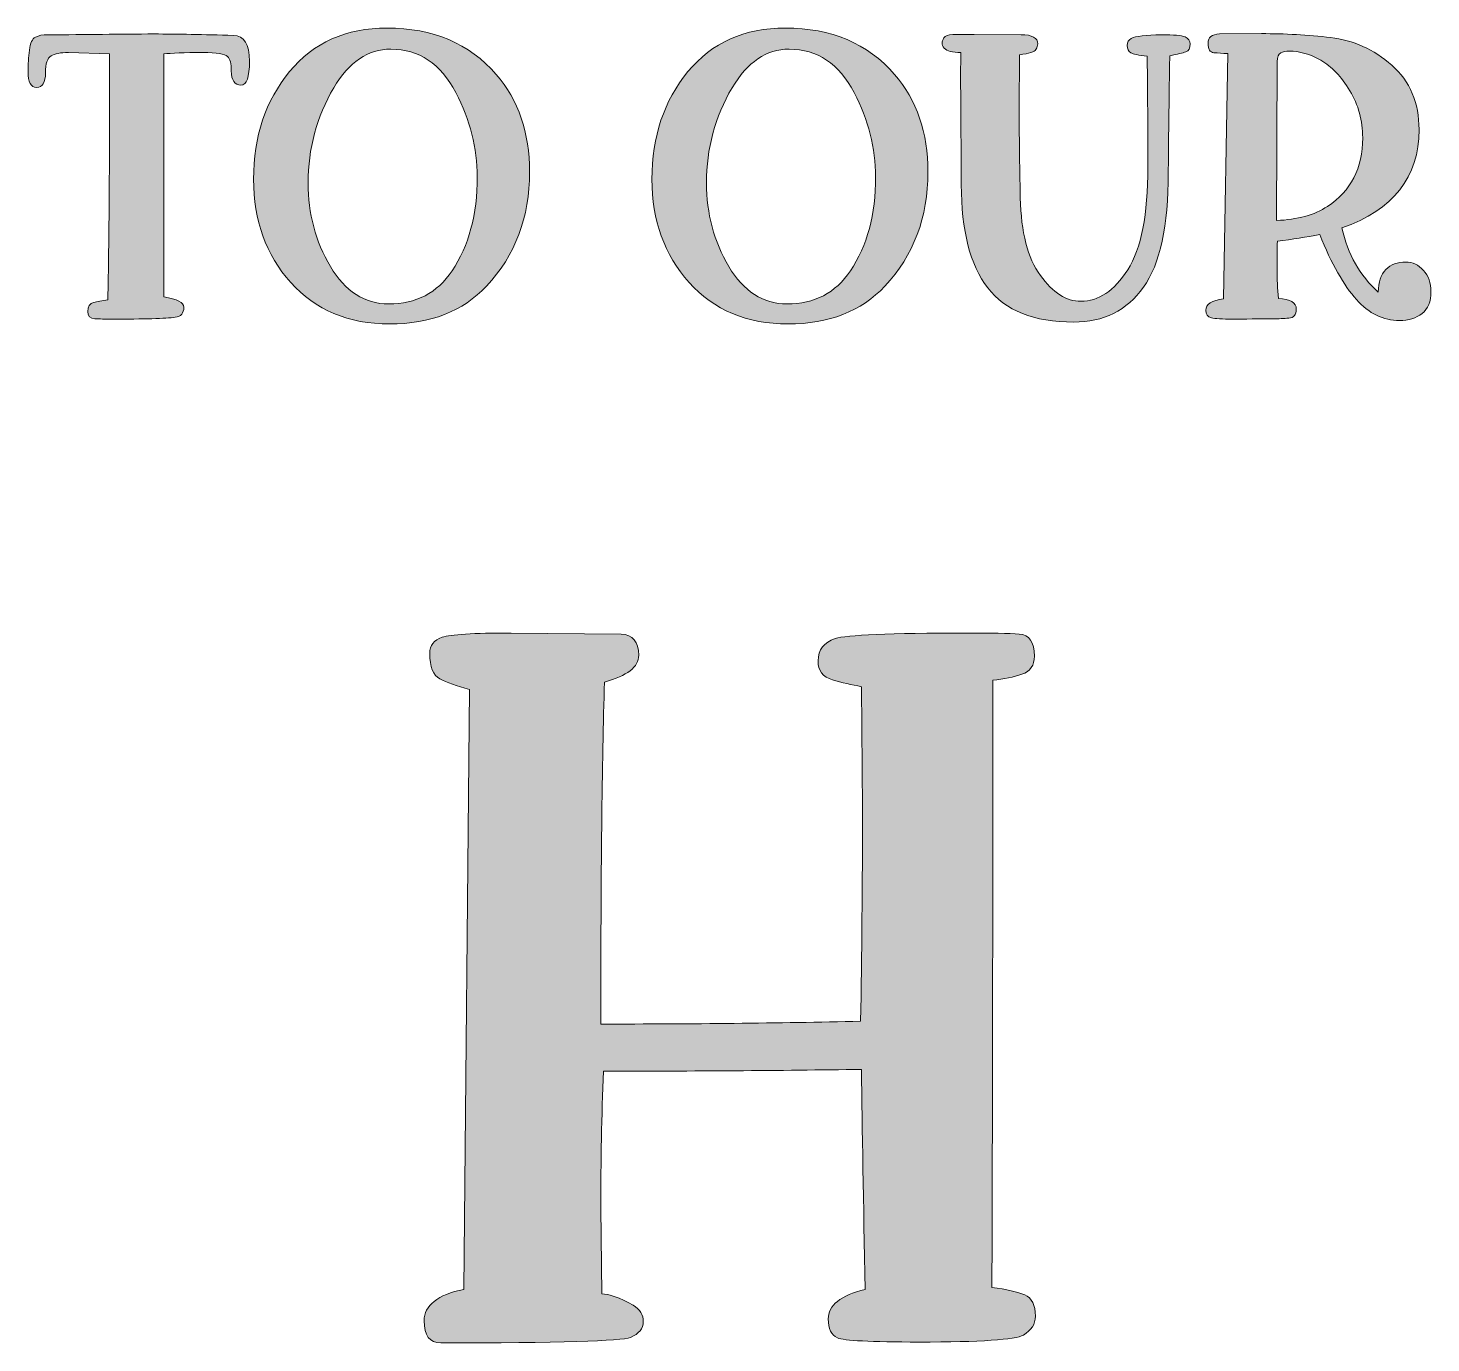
# Model space of a CAD drawing. Header units: inches. Extents: x -1.8 to 7.8, y -48 to 0.
# Drawn here: x -1.48 to 7.48, y -19.47 to -11.06 of the extents above; entities that cross this region are included whole.
import ezdxf

# ---------------------------------------------------------------- set-up
doc = ezdxf.new("R2010")
doc.units = ezdxf.units.IN
doc.header["$MEASUREMENT"] = 0
doc.layers.add('Layer 1', color=7, linetype='Continuous')

# ---------------------------------------------------------------- blocks, each defined once
blk = doc.blocks.new('block 4')
at = {"layer": 'Layer 1', "lineweight": 0}
for points in [[(1.5092, -11.36), (1.6514, -11.5244), (1.7225, -11.7321), (1.7225, -11.9833), (1.7225, -12.2741), (1.6309, -12.5174), (1.4476, -12.7133), (1.2959, -12.8745), (1.0897, -12.9551), (0.829, -12.9551), (0.5651, -12.9551), (0.3542, -12.8666), (0.1962, -12.6896), (0.0381, -12.5127), (-0.0408, -12.2931), (-0.0408, -12.0307), (-0.0408, -11.7574), (0.0358, -11.5279), (0.1891, -11.3422), (0.3423, -11.1566), (0.5501, -11.0637), (0.8124, -11.0637), (1.1047, -11.0637), (1.337, -11.1625), (1.5092, -11.36)], [(1.3883, -12.0142), (1.3883, -11.8309), (1.3425, -11.6515), (1.2509, -11.4761), (1.1545, -11.2913), (1.0162, -11.1988), (0.8361, -11.1988), (0.6907, -11.1988), (0.5691, -11.281), (0.4711, -11.4453), (0.3621, -11.6318), (0.3076, -11.8348), (0.3076, -12.0544), (0.3076, -12.2504), (0.355, -12.4282), (0.4498, -12.5877), (0.5446, -12.7473), (0.6686, -12.8271), (0.8219, -12.8271), (0.9973, -12.8271), (1.1324, -12.7568), (1.2272, -12.6162), (1.3346, -12.4566), (1.3883, -12.2559), (1.3883, -12.0142)]]:
    blk.add_open_spline(points, degree=3, knots=[0, 0, 0, 0, 1, 1, 1, 2, 2, 2, 3, 3, 3, 4, 4, 4, 5, 5, 5, 6, 6, 6, 7, 7, 7, 8, 8, 8, 8], dxfattribs=at)
blk = doc.blocks.new('block 5')
at = {"layer": 'Layer 1', "lineweight": 0}
for points in [[(4.0547, -11.36), (4.1969, -11.5244), (4.268, -11.7321), (4.268, -11.9833), (4.268, -12.2741), (4.1763, -12.5174), (3.9931, -12.7133), (3.8414, -12.8745), (3.6352, -12.9551), (3.3745, -12.9551), (3.1106, -12.9551), (2.8996, -12.8666), (2.7416, -12.6896), (2.5836, -12.5127), (2.5046, -12.2931), (2.5046, -12.0307), (2.5046, -11.7574), (2.5812, -11.5279), (2.7345, -11.3422), (2.8878, -11.1566), (3.0956, -11.0637), (3.3579, -11.0637), (3.6502, -11.0637), (3.8824, -11.1625), (4.0547, -11.36)], [(3.9338, -12.0142), (3.9338, -11.8309), (3.888, -11.6515), (3.7963, -11.4761), (3.6999, -11.2913), (3.5617, -11.1988), (3.3816, -11.1988), (3.2362, -11.1988), (3.1145, -11.281), (3.0166, -11.4453), (2.9075, -11.6318), (2.853, -11.8348), (2.853, -12.0544), (2.853, -12.2504), (2.9004, -12.4282), (2.9952, -12.5877), (3.09, -12.7473), (3.2141, -12.8271), (3.3673, -12.8271), (3.5427, -12.8271), (3.6778, -12.7568), (3.7726, -12.6162), (3.8801, -12.4566), (3.9338, -12.2559), (3.9338, -12.0142)]]:
    blk.add_open_spline(points, degree=3, knots=[0, 0, 0, 0, 1, 1, 1, 2, 2, 2, 3, 3, 3, 4, 4, 4, 5, 5, 5, 6, 6, 6, 7, 7, 7, 8, 8, 8, 8], dxfattribs=at)
blk = doc.blocks.new('block 6')
at = {"layer": 'Layer 1', "lineweight": 0}
for points, knots in [([(7.4819, -12.7489), (7.4819, -12.8121), (7.4629, -12.8587), (7.425, -12.8887), (7.3871, -12.9188), (7.3389, -12.9338), (7.2804, -12.9338), (7.1777, -12.9338), (7.0861, -12.8887), (7.0055, -12.7987), (6.9249, -12.7086), (6.8467, -12.5704), (6.7709, -12.3839), (6.6871, -12.3997), (6.597, -12.4139), (6.5007, -12.4266), (6.4991, -12.4756), (6.4983, -12.5332), (6.4983, -12.5996), (6.4983, -12.6675), (6.5014, -12.7315), (6.5078, -12.7916), (6.5836, -12.7963), (6.6215, -12.8192), (6.6215, -12.8603), (6.6215, -12.8967), (6.6057, -12.916), (6.5741, -12.9184), (6.5425, -12.9207), (6.509, -12.9219), (6.4734, -12.9219), (6.4378, -12.9219), (6.3703, -12.9227), (6.2707, -12.9243), (6.2707, -12.9243), (6.2162, -12.9243), (6.2162, -12.9243), (6.1483, -12.9243), (6.1025, -12.9215), (6.0788, -12.916), (6.0551, -12.9105), (6.0432, -12.8943), (6.0432, -12.8674), (6.0432, -12.8295), (6.0811, -12.805), (6.157, -12.7939), (6.157, -12.7939), (6.1831, -11.2273), (6.1831, -11.2273), (6.1499, -11.2257), (6.1206, -11.2237), (6.0954, -11.2213), (6.0701, -11.219), (6.0574, -11.1988), (6.0574, -11.1609), (6.0574, -11.123), (6.0819, -11.1032), (6.1309, -11.1017), (6.1309, -11.1017), (6.3987, -11.0993), (6.3987, -11.0993), (6.5488, -11.0993), (6.6962, -11.1076), (6.8408, -11.1242), (6.9853, -11.1408), (7.1157, -11.2), (7.2318, -11.3019), (7.348, -11.4038), (7.406, -11.5409), (7.406, -11.7131), (7.406, -12.0165), (7.2417, -12.2259), (6.9131, -12.3412), (6.951, -12.5103), (7.0284, -12.647), (7.1453, -12.7513), (7.1453, -12.6881), (7.1615, -12.6403), (7.1939, -12.6079), (7.2263, -12.5755), (7.2686, -12.5593), (7.3207, -12.5593), (7.3649, -12.5593), (7.4029, -12.5771), (7.4345, -12.6126), (7.4661, -12.6482), (7.4819, -12.6936), (7.4819, -12.7489)], [0, 0, 0, 0, 1, 1, 1, 2, 2, 2, 3, 3, 3, 4, 4, 4, 5, 5, 5, 6, 6, 6, 7, 7, 7, 8, 8, 8, 9, 9, 9, 10, 10, 10, 11, 11, 11, 12, 12, 12, 13, 13, 13, 14, 14, 14, 15, 15, 15, 16, 16, 16, 17, 17, 17, 18, 18, 18, 19, 19, 19, 20, 20, 20, 21, 21, 21, 22, 22, 22, 23, 23, 23, 24, 24, 24, 25, 25, 25, 26, 26, 26, 27, 27, 27, 28, 28, 28, 29, 29, 29, 29]), ([(7.0458, -11.7653), (7.0458, -11.6547), (7.0185, -11.5544), (6.964, -11.4643), (6.9095, -11.3742), (6.8475, -11.3095), (6.778, -11.2699), (6.7084, -11.2305), (6.6413, -11.2107), (6.5765, -11.2107), (6.5543, -11.2107), (6.5362, -11.2146), (6.522, -11.2225), (6.5078, -11.2305), (6.4998, -11.2486), (6.4983, -11.277), (6.4983, -11.277), (6.4959, -12.2938), (6.4959, -12.2938), (6.6286, -12.2891), (6.7369, -12.2591), (6.8206, -12.2038), (6.9707, -12.1058), (7.0458, -11.9596), (7.0458, -11.7653)], [0, 0, 0, 0, 1, 1, 1, 2, 2, 2, 3, 3, 3, 4, 4, 4, 5, 5, 5, 6, 6, 6, 7, 7, 7, 8, 8, 8, 8])]:
    blk.add_open_spline(points, degree=3, knots=knots, dxfattribs=at)
blk = doc.blocks.new('block 2')
at = {"layer": 'Layer 1', "true_color": 0x231f20}
h = blk.add_hatch(color=250, dxfattribs=at)
h.dxf.hatch_style = 2
edge = h.paths.add_edge_path()
edge.add_spline(control_points=[(-0.0669, -11.2747), (-0.0669, -11.3774), (-0.0851, -11.4287), (-0.1214, -11.4287), (-0.1625, -11.4287), (-0.1831, -11.3979), (-0.1831, -11.3363), (-0.1831, -11.2921), (-0.1914, -11.2616), (-0.208, -11.245), (-0.2245, -11.2285), (-0.2763, -11.2202), (-0.3632, -11.2202), (-0.4849, -11.2202), (-0.5686, -11.2233), (-0.6144, -11.2296), (-0.6144, -11.2296), (-0.6144, -12.7821), (-0.6144, -12.7821), (-0.5291, -12.7963), (-0.4864, -12.8184), (-0.4864, -12.8484), (-0.4864, -12.8864), (-0.5046, -12.9077), (-0.5409, -12.9124), (-0.6042, -12.9204), (-0.74, -12.9243), (-0.9486, -12.9243), (-0.9897, -12.9243), (-1.0253, -12.9235), (-1.0553, -12.9219), (-1.0853, -12.9204), (-1.1003, -12.9045), (-1.1003, -12.8745), (-1.1003, -12.8429), (-1.0881, -12.8244), (-1.0636, -12.8188), (-1.0391, -12.8133), (-1.0087, -12.8074), (-0.9723, -12.801), (-0.9644, -12.4282), (-0.9605, -11.9044), (-0.9605, -11.2296), (-0.9605, -11.2296), (-1.2235, -11.2202), (-1.2235, -11.2202), (-1.2741, -11.2202), (-1.3112, -11.2273), (-1.3349, -11.2415), (-1.3586, -11.2557), (-1.3705, -11.2913), (-1.3705, -11.3482), (-1.3705, -11.4114), (-1.3895, -11.443), (-1.4274, -11.443), (-1.4637, -11.443), (-1.4819, -11.4098), (-1.4819, -11.3434), (-1.4819, -11.296), (-1.4792, -11.2498), (-1.4736, -11.2048), (-1.4681, -11.1597), (-1.455, -11.1321), (-1.4345, -11.1218), (-1.414, -11.1115), (-1.3879, -11.1064), (-1.3563, -11.1064), (-1.2346, -11.1064), (-1.1177, -11.1056), (-1.0055, -11.104), (-0.8933, -11.1025), (-0.7835, -11.1017), (-0.676, -11.1017), (-0.5291, -11.1017), (-0.36, -11.1048), (-0.1688, -11.1111), (-0.1009, -11.1127), (-0.0669, -11.1672), (-0.0669, -11.2747)], knot_values=[0, 0, 0, 0, 1, 1, 1, 2, 2, 2, 3, 3, 3, 4, 4, 4, 5, 5, 5, 6, 6, 6, 7, 7, 7, 8, 8, 8, 9, 9, 9, 10, 10, 10, 11, 11, 11, 12, 12, 12, 13, 13, 13, 14, 14, 14, 15, 15, 15, 16, 16, 16, 17, 17, 17, 18, 18, 18, 19, 19, 19, 20, 20, 20, 21, 21, 21, 22, 22, 22, 23, 23, 23, 24, 24, 24, 25, 25, 25, 26, 26, 26, 26], degree=3, periodic=1)
edge = h.paths.add_edge_path()
edge.add_spline(control_points=[(1.5092, -11.36), (1.6514, -11.5244), (1.7225, -11.7321), (1.7225, -11.9833), (1.7225, -12.2741), (1.6309, -12.5174), (1.4476, -12.7133), (1.2959, -12.8745), (1.0897, -12.9551), (0.829, -12.9551), (0.5651, -12.9551), (0.3542, -12.8666), (0.1962, -12.6896), (0.0381, -12.5127), (-0.0408, -12.2931), (-0.0408, -12.0307), (-0.0408, -11.7574), (0.0358, -11.5279), (0.1891, -11.3422), (0.3423, -11.1566), (0.5501, -11.0637), (0.8124, -11.0637), (1.1047, -11.0637), (1.337, -11.1625), (1.5092, -11.36)], knot_values=[0, 0, 0, 0, 1, 1, 1, 2, 2, 2, 3, 3, 3, 4, 4, 4, 5, 5, 5, 6, 6, 6, 7, 7, 7, 8, 8, 8, 8], degree=3, periodic=1)
edge = h.paths.add_edge_path()
edge.add_spline(control_points=[(1.3883, -12.0142), (1.3883, -11.8309), (1.3425, -11.6515), (1.2509, -11.4761), (1.1545, -11.2913), (1.0162, -11.1988), (0.8361, -11.1988), (0.6907, -11.1988), (0.5691, -11.281), (0.4711, -11.4453), (0.3621, -11.6318), (0.3076, -11.8348), (0.3076, -12.0544), (0.3076, -12.2504), (0.355, -12.4282), (0.4498, -12.5877), (0.5446, -12.7473), (0.6686, -12.8271), (0.8219, -12.8271), (0.9973, -12.8271), (1.1324, -12.7568), (1.2272, -12.6162), (1.3346, -12.4566), (1.3883, -12.2559), (1.3883, -12.0142)], knot_values=[0, 0, 0, 0, 1, 1, 1, 2, 2, 2, 3, 3, 3, 4, 4, 4, 5, 5, 5, 6, 6, 6, 7, 7, 7, 8, 8, 8, 8], degree=3, periodic=1)
edge = h.paths.add_edge_path()
edge.add_spline(control_points=[(4.0547, -11.36), (4.1969, -11.5244), (4.268, -11.7321), (4.268, -11.9833), (4.268, -12.2741), (4.1763, -12.5174), (3.9931, -12.7133), (3.8414, -12.8745), (3.6352, -12.9551), (3.3745, -12.9551), (3.1106, -12.9551), (2.8996, -12.8666), (2.7416, -12.6896), (2.5836, -12.5127), (2.5046, -12.2931), (2.5046, -12.0307), (2.5046, -11.7574), (2.5812, -11.5279), (2.7345, -11.3422), (2.8878, -11.1566), (3.0956, -11.0637), (3.3579, -11.0637), (3.6502, -11.0637), (3.8824, -11.1625), (4.0547, -11.36)], knot_values=[0, 0, 0, 0, 1, 1, 1, 2, 2, 2, 3, 3, 3, 4, 4, 4, 5, 5, 5, 6, 6, 6, 7, 7, 7, 8, 8, 8, 8], degree=3, periodic=1)
edge = h.paths.add_edge_path()
edge.add_spline(control_points=[(3.9338, -12.0142), (3.9338, -11.8309), (3.888, -11.6515), (3.7963, -11.4761), (3.6999, -11.2913), (3.5617, -11.1988), (3.3816, -11.1988), (3.2362, -11.1988), (3.1145, -11.281), (3.0166, -11.4453), (2.9075, -11.6318), (2.853, -11.8348), (2.853, -12.0544), (2.853, -12.2504), (2.9004, -12.4282), (2.9952, -12.5877), (3.09, -12.7473), (3.2141, -12.8271), (3.3673, -12.8271), (3.5427, -12.8271), (3.6778, -12.7568), (3.7726, -12.6162), (3.8801, -12.4566), (3.9338, -12.2559), (3.9338, -12.0142)], knot_values=[0, 0, 0, 0, 1, 1, 1, 2, 2, 2, 3, 3, 3, 4, 4, 4, 5, 5, 5, 6, 6, 6, 7, 7, 7, 8, 8, 8, 8], degree=3, periodic=1)
edge = h.paths.add_edge_path()
edge.add_spline(control_points=[(5.9105, -11.1206), (5.8883, -11.1111), (5.8386, -11.1064), (5.7612, -11.1064), (5.66, -11.108), (5.5953, -11.1159), (5.5668, -11.1301), (5.5494, -11.1396), (5.5407, -11.1546), (5.5407, -11.1751), (5.5407, -11.1973), (5.5482, -11.2127), (5.5633, -11.2213), (5.5783, -11.2301), (5.6134, -11.2376), (5.6687, -11.2439), (5.6719, -11.5315), (5.6735, -11.7677), (5.6735, -11.9525), (5.6735, -12.2559), (5.6304, -12.4748), (5.5443, -12.6091), (5.4582, -12.7434), (5.3583, -12.8105), (5.2445, -12.8105), (5.1528, -12.8105), (5.0667, -12.7552), (4.9861, -12.6446), (4.9056, -12.534), (4.8629, -12.3689), (4.8582, -12.1493), (4.8534, -11.9296), (4.851, -11.7416), (4.851, -11.5852), (4.851, -11.5852), (4.8534, -11.2344), (4.8534, -11.2344), (4.915, -11.2265), (4.9498, -11.2154), (4.9577, -11.2012), (4.9656, -11.187), (4.9696, -11.1751), (4.9696, -11.1656), (4.9696, -11.1262), (4.934, -11.1064), (4.8629, -11.1064), (4.8629, -11.1064), (4.5643, -11.104), (4.5643, -11.104), (4.5026, -11.104), (4.4568, -11.1044), (4.4268, -11.1052), (4.3968, -11.106), (4.3778, -11.1131), (4.3699, -11.1265), (4.362, -11.14), (4.3581, -11.1506), (4.3581, -11.1585), (4.3581, -11.1696), (4.3628, -11.1807), (4.3723, -11.1917), (4.388, -11.2107), (4.4236, -11.2202), (4.4789, -11.2202), (4.4789, -11.2202), (4.4766, -11.3861), (4.4766, -11.3861), (4.4781, -11.6436), (4.4797, -11.8696), (4.4813, -12.0639), (4.4813, -12.3578), (4.5374, -12.5779), (4.6496, -12.724), (4.7618, -12.8702), (4.945, -12.9432), (5.1995, -12.9432), (5.3906, -12.9432), (5.5392, -12.869), (5.645, -12.7205), (5.7509, -12.5719), (5.8038, -12.3278), (5.8038, -11.9881), (5.8038, -11.8601), (5.807, -11.6112), (5.8133, -11.2415), (5.8623, -11.2305), (5.8963, -11.2222), (5.9152, -11.2166), (5.9342, -11.2111), (5.9437, -11.1941), (5.9437, -11.1656), (5.9437, -11.1451), (5.9326, -11.1301), (5.9105, -11.1206)], knot_values=[0, 0, 0, 0, 1, 1, 1, 2, 2, 2, 3, 3, 3, 4, 4, 4, 5, 5, 5, 6, 6, 6, 7, 7, 7, 8, 8, 8, 9, 9, 9, 10, 10, 10, 11, 11, 11, 12, 12, 12, 13, 13, 13, 14, 14, 14, 15, 15, 15, 16, 16, 16, 17, 17, 17, 18, 18, 18, 19, 19, 19, 20, 20, 20, 21, 21, 21, 22, 22, 22, 23, 23, 23, 24, 24, 24, 25, 25, 25, 26, 26, 26, 27, 27, 27, 28, 28, 28, 29, 29, 29, 30, 30, 30, 31, 31, 31, 31], degree=3, periodic=1)
edge = h.paths.add_edge_path()
edge.add_spline(control_points=[(7.4819, -12.7489), (7.4819, -12.8121), (7.4629, -12.8587), (7.425, -12.8887), (7.3871, -12.9188), (7.3389, -12.9338), (7.2804, -12.9338), (7.1777, -12.9338), (7.0861, -12.8887), (7.0055, -12.7987), (6.9249, -12.7086), (6.8467, -12.5704), (6.7709, -12.3839), (6.6871, -12.3997), (6.597, -12.4139), (6.5007, -12.4266), (6.4991, -12.4756), (6.4983, -12.5332), (6.4983, -12.5996), (6.4983, -12.6675), (6.5014, -12.7315), (6.5078, -12.7916), (6.5836, -12.7963), (6.6215, -12.8192), (6.6215, -12.8603), (6.6215, -12.8967), (6.6057, -12.916), (6.5741, -12.9184), (6.5425, -12.9207), (6.509, -12.9219), (6.4734, -12.9219), (6.4378, -12.9219), (6.3703, -12.9227), (6.2707, -12.9243), (6.2707, -12.9243), (6.2162, -12.9243), (6.2162, -12.9243), (6.1483, -12.9243), (6.1025, -12.9215), (6.0788, -12.916), (6.0551, -12.9105), (6.0432, -12.8943), (6.0432, -12.8674), (6.0432, -12.8295), (6.0811, -12.805), (6.157, -12.7939), (6.157, -12.7939), (6.1831, -11.2273), (6.1831, -11.2273), (6.1499, -11.2257), (6.1206, -11.2237), (6.0954, -11.2213), (6.0701, -11.219), (6.0574, -11.1988), (6.0574, -11.1609), (6.0574, -11.123), (6.0819, -11.1032), (6.1309, -11.1017), (6.1309, -11.1017), (6.3987, -11.0993), (6.3987, -11.0993), (6.5488, -11.0993), (6.6962, -11.1076), (6.8408, -11.1242), (6.9853, -11.1408), (7.1157, -11.2), (7.2318, -11.3019), (7.348, -11.4038), (7.406, -11.5409), (7.406, -11.7131), (7.406, -12.0165), (7.2417, -12.2259), (6.9131, -12.3412), (6.951, -12.5103), (7.0284, -12.647), (7.1453, -12.7513), (7.1453, -12.6881), (7.1615, -12.6403), (7.1939, -12.6079), (7.2263, -12.5755), (7.2686, -12.5593), (7.3207, -12.5593), (7.3649, -12.5593), (7.4029, -12.5771), (7.4345, -12.6126), (7.4661, -12.6482), (7.4819, -12.6936), (7.4819, -12.7489)], knot_values=[0, 0, 0, 0, 1, 1, 1, 2, 2, 2, 3, 3, 3, 4, 4, 4, 5, 5, 5, 6, 6, 6, 7, 7, 7, 8, 8, 8, 9, 9, 9, 10, 10, 10, 11, 11, 11, 12, 12, 12, 13, 13, 13, 14, 14, 14, 15, 15, 15, 16, 16, 16, 17, 17, 17, 18, 18, 18, 19, 19, 19, 20, 20, 20, 21, 21, 21, 22, 22, 22, 23, 23, 23, 24, 24, 24, 25, 25, 25, 26, 26, 26, 27, 27, 27, 28, 28, 28, 29, 29, 29, 29], degree=3, periodic=1)
edge = h.paths.add_edge_path()
edge.add_spline(control_points=[(7.0458, -11.7653), (7.0458, -11.6547), (7.0185, -11.5544), (6.964, -11.4643), (6.9095, -11.3742), (6.8475, -11.3095), (6.778, -11.2699), (6.7084, -11.2305), (6.6413, -11.2107), (6.5765, -11.2107), (6.5543, -11.2107), (6.5362, -11.2146), (6.522, -11.2225), (6.5078, -11.2305), (6.4998, -11.2486), (6.4983, -11.277), (6.4983, -11.277), (6.4959, -12.2938), (6.4959, -12.2938), (6.6286, -12.2891), (6.7369, -12.2591), (6.8206, -12.2038), (6.9707, -12.1058), (7.0458, -11.9596), (7.0458, -11.7653)], knot_values=[0, 0, 0, 0, 1, 1, 1, 2, 2, 2, 3, 3, 3, 4, 4, 4, 5, 5, 5, 6, 6, 6, 7, 7, 7, 8, 8, 8, 8], degree=3, periodic=1)
h = blk.add_hatch(color=250, dxfattribs=at)
h.dxf.hatch_style = 2
edge = h.paths.add_edge_path()
edge.add_spline(control_points=[(4.9543, -19.2972), (4.9543, -19.3484), (4.9287, -19.3887), (4.8775, -19.4183), (4.8263, -19.4478), (4.6037, -19.4626), (4.2099, -19.4626), (3.9027, -19.4626), (3.7293, -19.4537), (3.69, -19.436), (3.6506, -19.4183), (3.6309, -19.3779), (3.6309, -19.3149), (3.6309, -19.2283), (3.7097, -19.1652), (3.8672, -19.1258), (3.8554, -18.5666), (3.8475, -18.0978), (3.8436, -17.7197), (3.3197, -17.7276), (2.7703, -17.7315), (2.1952, -17.7315), (2.1834, -18.0151), (2.1775, -18.3066), (2.1775, -18.6059), (2.1775, -18.6059), (2.1834, -19.1554), (2.1834, -19.1554), (2.2307, -19.1554), (2.2976, -19.179), (2.3843, -19.2263), (2.4276, -19.2539), (2.4493, -19.2893), (2.4493, -19.3326), (2.4493, -19.376), (2.4217, -19.4094), (2.3666, -19.433), (2.3114, -19.4567), (1.9077, -19.4685), (1.1554, -19.4685), (1.0845, -19.4685), (1.0491, -19.4212), (1.0491, -19.3267), (1.0491, -19.2283), (1.1337, -19.1613), (1.3031, -19.1258), (1.3031, -19.1258), (1.3386, -15.2914), (1.3386, -15.2914), (1.2558, -15.2678), (1.1928, -15.2452), (1.1495, -15.2235), (1.1061, -15.2019), (1.0845, -15.1477), (1.0845, -15.061), (1.0845, -15.0099), (1.1111, -14.9754), (1.1643, -14.9576), (1.2174, -14.9399), (1.3641, -14.931), (1.6044, -14.931), (1.6044, -14.931), (2.3075, -14.937), (2.3075, -14.937), (2.3823, -14.9409), (2.4197, -14.9863), (2.4197, -15.0728), (2.4197, -15.1477), (2.3468, -15.2049), (2.2011, -15.2442), (2.1854, -15.7444), (2.1775, -16.4731), (2.1775, -17.4302), (2.7604, -17.4302), (3.3138, -17.4243), (3.8377, -17.4125), (3.8455, -16.991), (3.8495, -16.5381), (3.8495, -16.0536), (3.8495, -16.0536), (3.8436, -15.2737), (3.8436, -15.2737), (3.7806, -15.2619), (3.7185, -15.2471), (3.6575, -15.2294), (3.5964, -15.2117), (3.5659, -15.1713), (3.5659, -15.1083), (3.5659, -15.0374), (3.6023, -14.9901), (3.6752, -14.9665), (3.7481, -14.9429), (4.0268, -14.931), (4.5112, -14.931), (4.6727, -14.931), (4.7859, -14.9331), (4.8509, -14.937), (4.9159, -14.9409), (4.9484, -14.9882), (4.9484, -15.0788), (4.9484, -15.1378), (4.9218, -15.1762), (4.8687, -15.194), (4.8155, -15.2117), (4.7534, -15.2245), (4.6825, -15.2324), (4.6825, -16.7173), (4.6805, -18.0112), (4.6767, -19.114), (4.7712, -19.1258), (4.8411, -19.1416), (4.8864, -19.1613), (4.9316, -19.181), (4.9543, -19.2263), (4.9543, -19.2972)], knot_values=[0, 0, 0, 0, 1, 1, 1, 2, 2, 2, 3, 3, 3, 4, 4, 4, 5, 5, 5, 6, 6, 6, 7, 7, 7, 8, 8, 8, 9, 9, 9, 10, 10, 10, 11, 11, 11, 12, 12, 12, 13, 13, 13, 14, 14, 14, 15, 15, 15, 16, 16, 16, 17, 17, 17, 18, 18, 18, 19, 19, 19, 20, 20, 20, 21, 21, 21, 22, 22, 22, 23, 23, 23, 24, 24, 24, 25, 25, 25, 26, 26, 26, 27, 27, 27, 28, 28, 28, 29, 29, 29, 30, 30, 30, 31, 31, 31, 32, 32, 32, 33, 33, 33, 34, 34, 34, 35, 35, 35, 36, 36, 36, 37, 37, 37, 38, 38, 38, 38], degree=3, periodic=1)
at = {"layer": 'Layer 1', "lineweight": 0}
for points, knots in [([(-0.0669, -11.2747), (-0.0669, -11.3774), (-0.0851, -11.4287), (-0.1214, -11.4287), (-0.1625, -11.4287), (-0.1831, -11.3979), (-0.1831, -11.3363), (-0.1831, -11.2921), (-0.1914, -11.2616), (-0.208, -11.245), (-0.2245, -11.2285), (-0.2763, -11.2202), (-0.3632, -11.2202), (-0.4849, -11.2202), (-0.5686, -11.2233), (-0.6144, -11.2296), (-0.6144, -11.2296), (-0.6144, -12.7821), (-0.6144, -12.7821), (-0.5291, -12.7963), (-0.4864, -12.8184), (-0.4864, -12.8484), (-0.4864, -12.8864), (-0.5046, -12.9077), (-0.5409, -12.9124), (-0.6042, -12.9204), (-0.74, -12.9243), (-0.9486, -12.9243), (-0.9897, -12.9243), (-1.0253, -12.9235), (-1.0553, -12.9219), (-1.0853, -12.9204), (-1.1003, -12.9045), (-1.1003, -12.8745), (-1.1003, -12.8429), (-1.0881, -12.8244), (-1.0636, -12.8188), (-1.0391, -12.8133), (-1.0087, -12.8074), (-0.9723, -12.801), (-0.9644, -12.4282), (-0.9605, -11.9044), (-0.9605, -11.2296), (-0.9605, -11.2296), (-1.2235, -11.2202), (-1.2235, -11.2202), (-1.2741, -11.2202), (-1.3112, -11.2273), (-1.3349, -11.2415), (-1.3586, -11.2557), (-1.3705, -11.2913), (-1.3705, -11.3482), (-1.3705, -11.4114), (-1.3895, -11.443), (-1.4274, -11.443), (-1.4637, -11.443), (-1.4819, -11.4098), (-1.4819, -11.3434), (-1.4819, -11.296), (-1.4792, -11.2498), (-1.4736, -11.2048), (-1.4681, -11.1597), (-1.455, -11.1321), (-1.4345, -11.1218), (-1.414, -11.1115), (-1.3879, -11.1064), (-1.3563, -11.1064), (-1.2346, -11.1064), (-1.1177, -11.1056), (-1.0055, -11.104), (-0.8933, -11.1025), (-0.7835, -11.1017), (-0.676, -11.1017), (-0.5291, -11.1017), (-0.36, -11.1048), (-0.1688, -11.1111), (-0.1009, -11.1127), (-0.0669, -11.1672), (-0.0669, -11.2747)], [0, 0, 0, 0, 1, 1, 1, 2, 2, 2, 3, 3, 3, 4, 4, 4, 5, 5, 5, 6, 6, 6, 7, 7, 7, 8, 8, 8, 9, 9, 9, 10, 10, 10, 11, 11, 11, 12, 12, 12, 13, 13, 13, 14, 14, 14, 15, 15, 15, 16, 16, 16, 17, 17, 17, 18, 18, 18, 19, 19, 19, 20, 20, 20, 21, 21, 21, 22, 22, 22, 23, 23, 23, 24, 24, 24, 25, 25, 25, 26, 26, 26, 26]), ([(5.9105, -11.1206), (5.8883, -11.1111), (5.8386, -11.1064), (5.7612, -11.1064), (5.66, -11.108), (5.5953, -11.1159), (5.5668, -11.1301), (5.5494, -11.1396), (5.5407, -11.1546), (5.5407, -11.1751), (5.5407, -11.1973), (5.5482, -11.2127), (5.5633, -11.2213), (5.5783, -11.2301), (5.6134, -11.2376), (5.6687, -11.2439), (5.6719, -11.5315), (5.6735, -11.7677), (5.6735, -11.9525), (5.6735, -12.2559), (5.6304, -12.4748), (5.5443, -12.6091), (5.4582, -12.7434), (5.3583, -12.8105), (5.2445, -12.8105), (5.1528, -12.8105), (5.0667, -12.7552), (4.9861, -12.6446), (4.9056, -12.534), (4.8629, -12.3689), (4.8582, -12.1493), (4.8534, -11.9296), (4.851, -11.7416), (4.851, -11.5852), (4.851, -11.5852), (4.8534, -11.2344), (4.8534, -11.2344), (4.915, -11.2265), (4.9498, -11.2154), (4.9577, -11.2012), (4.9656, -11.187), (4.9696, -11.1751), (4.9696, -11.1656), (4.9696, -11.1262), (4.934, -11.1064), (4.8629, -11.1064), (4.8629, -11.1064), (4.5643, -11.104), (4.5643, -11.104), (4.5026, -11.104), (4.4568, -11.1044), (4.4268, -11.1052), (4.3968, -11.106), (4.3778, -11.1131), (4.3699, -11.1265), (4.362, -11.14), (4.3581, -11.1506), (4.3581, -11.1585), (4.3581, -11.1696), (4.3628, -11.1807), (4.3723, -11.1917), (4.388, -11.2107), (4.4236, -11.2202), (4.4789, -11.2202), (4.4789, -11.2202), (4.4766, -11.3861), (4.4766, -11.3861), (4.4781, -11.6436), (4.4797, -11.8696), (4.4813, -12.0639), (4.4813, -12.3578), (4.5374, -12.5779), (4.6496, -12.724), (4.7618, -12.8702), (4.945, -12.9432), (5.1995, -12.9432), (5.3906, -12.9432), (5.5392, -12.869), (5.645, -12.7205), (5.7509, -12.5719), (5.8038, -12.3278), (5.8038, -11.9881), (5.8038, -11.8601), (5.807, -11.6112), (5.8133, -11.2415), (5.8623, -11.2305), (5.8963, -11.2222), (5.9152, -11.2166), (5.9342, -11.2111), (5.9437, -11.1941), (5.9437, -11.1656), (5.9437, -11.1451), (5.9326, -11.1301), (5.9105, -11.1206)], [0, 0, 0, 0, 1, 1, 1, 2, 2, 2, 3, 3, 3, 4, 4, 4, 5, 5, 5, 6, 6, 6, 7, 7, 7, 8, 8, 8, 9, 9, 9, 10, 10, 10, 11, 11, 11, 12, 12, 12, 13, 13, 13, 14, 14, 14, 15, 15, 15, 16, 16, 16, 17, 17, 17, 18, 18, 18, 19, 19, 19, 20, 20, 20, 21, 21, 21, 22, 22, 22, 23, 23, 23, 24, 24, 24, 25, 25, 25, 26, 26, 26, 27, 27, 27, 28, 28, 28, 29, 29, 29, 30, 30, 30, 31, 31, 31, 31]), ([(4.9543, -19.2972), (4.9543, -19.3484), (4.9287, -19.3887), (4.8775, -19.4183), (4.8263, -19.4478), (4.6037, -19.4626), (4.2099, -19.4626), (3.9027, -19.4626), (3.7293, -19.4537), (3.69, -19.436), (3.6506, -19.4183), (3.6309, -19.3779), (3.6309, -19.3149), (3.6309, -19.2283), (3.7097, -19.1652), (3.8672, -19.1258), (3.8554, -18.5666), (3.8475, -18.0978), (3.8436, -17.7197), (3.3197, -17.7276), (2.7703, -17.7315), (2.1952, -17.7315), (2.1834, -18.0151), (2.1775, -18.3066), (2.1775, -18.6059), (2.1775, -18.6059), (2.1834, -19.1554), (2.1834, -19.1554), (2.2307, -19.1554), (2.2976, -19.179), (2.3843, -19.2263), (2.4276, -19.2539), (2.4493, -19.2893), (2.4493, -19.3326), (2.4493, -19.376), (2.4217, -19.4094), (2.3666, -19.433), (2.3114, -19.4567), (1.9077, -19.4685), (1.1554, -19.4685), (1.0845, -19.4685), (1.0491, -19.4212), (1.0491, -19.3267), (1.0491, -19.2283), (1.1337, -19.1613), (1.3031, -19.1258), (1.3031, -19.1258), (1.3386, -15.2914), (1.3386, -15.2914), (1.2558, -15.2678), (1.1928, -15.2452), (1.1495, -15.2235), (1.1061, -15.2019), (1.0845, -15.1477), (1.0845, -15.061), (1.0845, -15.0099), (1.1111, -14.9754), (1.1643, -14.9576), (1.2174, -14.9399), (1.3641, -14.931), (1.6044, -14.931), (1.6044, -14.931), (2.3075, -14.937), (2.3075, -14.937), (2.3823, -14.9409), (2.4197, -14.9863), (2.4197, -15.0728), (2.4197, -15.1477), (2.3468, -15.2049), (2.2011, -15.2442), (2.1854, -15.7444), (2.1775, -16.4731), (2.1775, -17.4302), (2.7604, -17.4302), (3.3138, -17.4243), (3.8377, -17.4125), (3.8455, -16.991), (3.8495, -16.5381), (3.8495, -16.0536), (3.8495, -16.0536), (3.8436, -15.2737), (3.8436, -15.2737), (3.7806, -15.2619), (3.7185, -15.2471), (3.6575, -15.2294), (3.5964, -15.2117), (3.5659, -15.1713), (3.5659, -15.1083), (3.5659, -15.0374), (3.6023, -14.9901), (3.6752, -14.9665), (3.7481, -14.9429), (4.0268, -14.931), (4.5112, -14.931), (4.6727, -14.931), (4.7859, -14.9331), (4.8509, -14.937), (4.9159, -14.9409), (4.9484, -14.9882), (4.9484, -15.0788), (4.9484, -15.1378), (4.9218, -15.1762), (4.8687, -15.194), (4.8155, -15.2117), (4.7534, -15.2245), (4.6825, -15.2324), (4.6825, -16.7173), (4.6805, -18.0112), (4.6767, -19.114), (4.7712, -19.1258), (4.8411, -19.1416), (4.8864, -19.1613), (4.9316, -19.181), (4.9543, -19.2263), (4.9543, -19.2972)], [0, 0, 0, 0, 1, 1, 1, 2, 2, 2, 3, 3, 3, 4, 4, 4, 5, 5, 5, 6, 6, 6, 7, 7, 7, 8, 8, 8, 9, 9, 9, 10, 10, 10, 11, 11, 11, 12, 12, 12, 13, 13, 13, 14, 14, 14, 15, 15, 15, 16, 16, 16, 17, 17, 17, 18, 18, 18, 19, 19, 19, 20, 20, 20, 21, 21, 21, 22, 22, 22, 23, 23, 23, 24, 24, 24, 25, 25, 25, 26, 26, 26, 27, 27, 27, 28, 28, 28, 29, 29, 29, 30, 30, 30, 31, 31, 31, 32, 32, 32, 33, 33, 33, 34, 34, 34, 35, 35, 35, 36, 36, 36, 37, 37, 37, 38, 38, 38, 38])]:
    blk.add_open_spline(points, degree=3, knots=knots, dxfattribs=at)
at = {"layer": 'Layer 1'}
for name in ['block 4', 'block 5', 'block 6']:
    blk.add_blockref(name, (0, 0), dxfattribs=at)

msp = doc.modelspace()

# ---------------------------------------------------------------- block references
at = {"layer": 'Layer 1'}
msp.add_blockref('block 2', (0, 0), dxfattribs=at)

doc.saveas('drawing.dxf')
